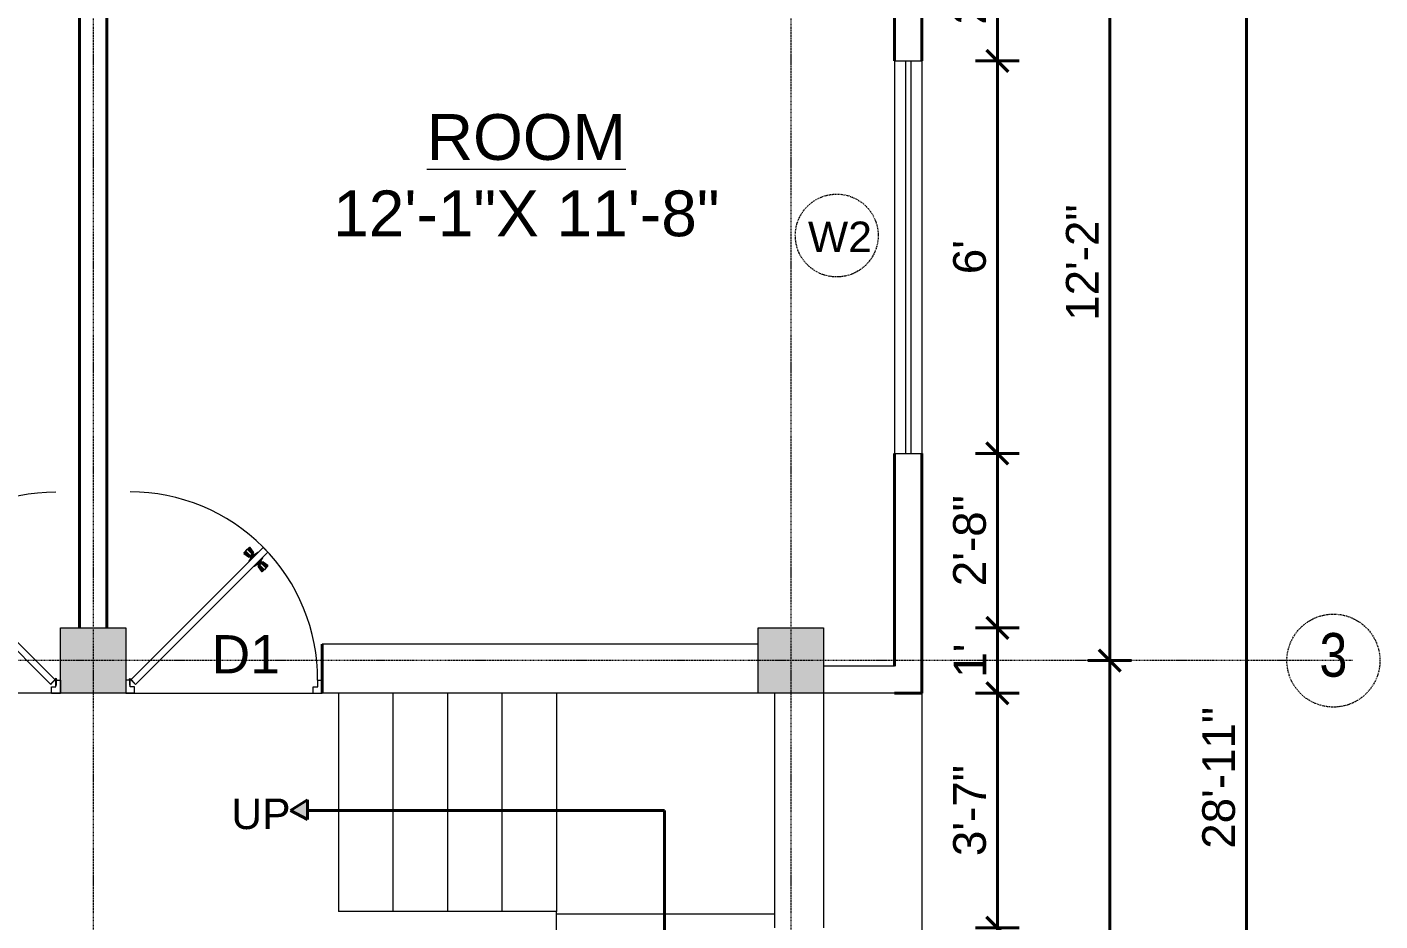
# Model space of a CAD drawing. Header units: inches. Extents: x 141029 to 166402, y -23568 to -18036.
# Drawn here: x 158512.7 to 158760.8, y -21596.3 to -21432.4 of the extents above; entities that cross this region are included whole.
import ezdxf

# ---------------------------------------------------------------- set-up
doc = ezdxf.new("R2010")
doc.units = ezdxf.units.IN
doc.header["$LTSCALE"] = 0.5
doc.header["$MEASUREMENT"] = 0
doc.header["$PDMODE"] = 66
doc.linetypes.add('CENTER', pattern=[2, 1.25, -0.25, 0.25, -0.25])
for name, color, linetype, lineweight in [('Annotate-Lite.w', 177, 'Continuous', 9), ('Annotations-Bold.w', 177, 'Continuous', 13), ('DOOR & WIN', 1, 'Continuous', 25), ('PUERTAS', 7, 'Continuous', 9), ('TEXT', 220, 'Continuous', 9), ('wall', 1, 'Continuous', 40)]:
    doc.layers.add(name, color=color, linetype=linetype, lineweight=lineweight)
doc.styles.add('ARAIL', font='ARIALN.TTF')
doc.styles.add('DIMTEXT', font='arial.ttf', dxfattribs={"height": 6})
doc.styles.add('gaurav', font='arial.ttf')
doc.styles.get("Standard").update_dxf_attribs({"font": 'arial.ttf'})
doc.dimstyles.new('1 by 96', dxfattribs={"dimtxt": 6, "dimasz": 4, "dimexe": 4, "dimexo": 4, "dimgap": 2, "dimtad": 1, "dimdec": 0, "dimzin": 0, "dimdsep": 46, "dimlunit": 4, "dimtxsty": 'Standard', "dimblk": 'ARCHTICK', "dimcen": 0, "dimdle": 4, "dimadec": 0, "dimazin": 0, "dimtfac": 1, "dimtdec": 0, "dimtix": 1, "dimtofl": 0, "dimtmove": 1, "dimatfit": 3, "dimldrblk": 'ARCHTICK', "dimfxl": 4, "dimfxlon": 1, "dimtolj": 1, "dimtzin": 0, "dimlwd": -1, "dimlwe": -1, "dimarcsym": 0})

# ---------------------------------------------------------------- blocks, each defined once
blk = doc.blocks.new('3ft')
at = {"layer": 'PUERTAS', "color": 6}
for p, q in [((1.01, 2.52), (25.23, 26.74)), ((26.05, 25.92), (1.77, 1.64)), ((26.05, 25.92), (25.23, 26.74)), ((1.63, 1.89), (0.97, 2.55)), ((0, 2.4), (0, 0)), ((0.72, 2.4), (0, 2.4)), ((1.6, 0), (0, 0)), ((0.72, 1.52), (0.72, 2.44)), ((0.8, 1.52), (0.72, 1.52)), ((0.8, 1.52), (0.8, 2.41)), ((0.8, 1.2), (0.8, 1.52)), ((1.6, 1.2), (0.8, 1.2)), ((1.57, 1.84), (0.94, 2.47)), ((1.63, 1.89), (1.57, 1.84)), ((1.77, 1.64), (1.57, 1.84)), ((1.6, 0), (1.6, 1.2)), ((34.4, 0), (34.4, 1.2)), ((34.4, 1.2), (35.2, 1.2)), ((34.4, 0), (36, 0)), ((35.2, 1.2), (35.2, 2.4)), ((35.2, 2.4), (36, 2.4)), ((36, 0), (36, 2.4))]:
    blk.add_line(p, q, dxfattribs=at)
at = {"layer": 'PUERTAS', "color": 8}
for p, q in [((22.57, 24.94), (21.65, 25.68)), ((22.63, 24.99), (21.69, 25.75)), ((22.74, 25.1), (21.84, 25.9)), ((22.13, 26.28), (21.98, 26.13)), ((22.88, 25.24), (22.01, 26.06)), ((22.13, 26.28), (22.27, 26.42)), ((22.29, 26.41), (22.27, 26.42)), ((23.16, 25.52), (22.34, 26.39)), ((23.3, 25.66), (22.5, 26.56)), ((23.41, 25.77), (22.65, 26.71)), ((22.69, 24.32), (23.02, 24.83)), ((23.46, 25.83), (22.72, 26.75)), ((22.95, 24.96), (22.84, 25.07)), ((22.98, 24.99), (22.86, 25.1)), ((23.03, 25.04), (22.91, 25.15)), ((22.91, 24.53), (23.1, 24.91)), ((23.11, 25.12), (22.99, 25.23)), ((23.13, 24.76), (23.18, 24.99)), ((23.28, 25.3), (23.17, 25.41)), ((23.36, 25.37), (23.25, 25.49)), ((23.31, 24.94), (23.28, 25.08)), ((23.41, 25.43), (23.3, 25.54)), ((23.46, 25.09), (23.32, 25.13)), ((23.44, 25.45), (23.33, 25.56)), ((23.64, 25.27), (23.41, 25.22)), ((23.87, 25.49), (23.49, 25.3)), ((24.08, 25.71), (23.57, 25.38)), ((23.63, 23.38), (24.14, 23.72)), ((23.84, 23.6), (24.22, 23.79)), ((24.07, 23.82), (24.3, 23.88)), ((24.25, 24), (24.39, 23.97)), ((24.25, 23.26), (24.99, 22.34)), ((24.27, 23.64), (24.38, 23.53)), ((24.3, 23.67), (24.41, 23.56)), ((24.3, 23.32), (25.06, 22.38)), ((24.35, 23.72), (24.46, 23.61)), ((24.4, 24.15), (24.43, 24.01)), ((24.41, 23.43), (25.2, 22.53)), ((24.43, 23.8), (24.54, 23.69)), ((24.58, 24.33), (24.52, 24.1)), ((24.55, 23.57), (25.37, 22.7)), ((24.6, 23.97), (24.72, 23.86)), ((24.8, 24.56), (24.61, 24.18)), ((25.02, 24.77), (24.68, 24.26)), ((24.68, 24.05), (24.79, 23.94)), ((24.73, 24.1), (24.85, 23.99)), ((24.76, 24.13), (24.87, 24.02)), ((24.83, 23.85), (25.7, 23.03)), ((24.97, 23.99), (25.87, 23.2)), ((25.08, 24.1), (26.02, 23.34)), ((25.14, 24.15), (26.06, 23.41)), ((25.58, 22.82), (25.43, 22.67)), ((25.58, 22.82), (25.73, 22.97)), ((25.72, 22.98), (25.73, 22.97)), ((0, 0), (36, 0))]:
    blk.add_line(p, q, dxfattribs=at)
at = {"layer": 'PUERTAS', "color": 1}
for p, q in [((21.67, 25.73), (22.17, 26.23)), ((22.49, 24.95), (21.67, 25.61)), ((21.7, 25.82), (22.14, 26.26)), ((21.73, 25.79), (21.7, 25.82)), ((22.58, 26.7), (22.14, 26.26)), ((22.67, 26.73), (22.17, 26.23)), ((22.61, 26.67), (22.58, 26.7)), ((22.6, 24.96), (23.02, 25.38)), ((22.7, 25.07), (22.71, 25.06)), ((23.45, 25.91), (22.79, 26.73)), ((22.82, 25.06), (23.08, 25.32)), ((22.94, 24.95), (22.83, 25.07)), ((22.93, 24.94), (23.19, 25.21)), ((22.93, 24.84), (22.93, 24.83)), ((23.44, 25.81), (23.02, 25.38)), ((23.34, 25.58), (23.08, 25.32)), ((23.46, 25.47), (23.19, 25.21)), ((23.33, 25.7), (23.34, 25.69)), ((23.45, 25.46), (23.33, 25.57)), ((23.57, 25.47), (23.57, 25.47)), ((24.15, 25.79), (23.68, 25.48)), ((23.68, 25.48), (23.68, 25.48)), ((24.27, 25.78), (24.26, 25.79)), ((25.1, 24.84), (24.79, 24.38)), ((25.09, 24.96), (25.1, 24.95)), ((22.61, 24.25), (22.92, 24.72)), ((22.62, 24.13), (22.61, 24.14)), ((22.92, 24.72), (22.92, 24.72)), ((23.44, 23.31), (23.45, 23.3)), ((23.56, 23.3), (24.03, 23.61)), ((24.03, 23.61), (24.03, 23.62)), ((24.14, 23.62), (24.14, 23.62)), ((24.25, 23.62), (24.51, 23.89)), ((24.26, 23.29), (24.69, 23.71)), ((24.26, 23.63), (24.37, 23.52)), ((24.26, 23.18), (24.92, 22.37)), ((24.37, 23.52), (24.63, 23.77)), ((24.37, 23.4), (24.37, 23.4)), ((24.78, 24.15), (24.51, 23.89)), ((24.89, 24.03), (24.63, 23.77)), ((25.11, 24.14), (24.69, 23.71)), ((24.77, 24.14), (24.88, 24.03)), ((24.79, 24.38), (24.78, 24.37)), ((24.78, 24.26), (24.78, 24.26)), ((25, 24.03), (25, 24.03)), ((25.04, 22.36), (25.54, 22.86)), ((25.1, 22.42), (25.13, 22.39)), ((25.13, 22.39), (25.57, 22.83)), ((25.22, 24.14), (26.03, 23.48)), ((26.04, 23.37), (25.54, 22.86)), ((26.01, 23.27), (25.57, 22.83)), ((25.98, 23.3), (26.01, 23.27))]:
    blk.add_line(p, q, dxfattribs=at)
at = {"layer": 'PUERTAS', "color": 2}
for p, q in [((21.99, 26.11), (21.98, 26.13)), ((25.42, 22.68), (25.43, 22.67))]:
    blk.add_line(p, q, dxfattribs=at)
at = {"layer": 'PUERTAS', "color": 6}
for radius in [0.155, 0.0752]:
    blk.add_circle((0.82, 2.56), radius, dxfattribs=at)
blk.add_arc((0.82, 2.56), 34.38, 359.7285, 90.0333, dxfattribs=at)
at = {"layer": 'PUERTAS', "color": 1}
for centre, start, end in [((22.54, 25.01), 231.0764, 315), ((22.73, 26.68), 38.9236, 135), ((22.77, 25.12), 225, 315), ((22.99, 24.89), 135, 219.7428), ((22.87, 24.78), 315, 39.7428), ((23.28, 25.63), 315, 45), ((23.39, 25.86), 315, 38.9236), ((23.51, 25.41), 50.2572, 135), ((23.62, 25.53), 230.2572, 315), ((24.2, 25.73), 45, 135), ((25.04, 24.89), 315, 45), ((22.67, 24.2), 135, 225), ((23.51, 23.36), 225, 315), ((24.09, 23.56), 50.2572, 135), ((24.2, 23.68), 230.2572, 315), ((24.32, 23.23), 135, 218.9236), ((24.42, 23.46), 135, 225), ((24.84, 24.31), 135, 219.7428), ((24.72, 24.21), 315, 39.7428), ((24.94, 23.98), 45, 135), ((24.98, 22.42), 218.9236, 315), ((25.17, 24.08), 51.0764, 135), ((25.98, 23.42), 315, 51.0764)]:
    blk.add_arc(centre, 0.08, start, end, dxfattribs=at)
blk = doc.blocks.new('*U213')
at = {"color": 3, "xscale": -1}
blk.add_blockref('3ft', (42, 0), dxfattribs=at)
blk = doc.blocks.new('_ArchTick')
at = {"color": 0, "linetype": 'ByBlock', "const_width": 0.15}
blk.add_lwpolyline([(-0.5, -0.5), (0.5, 0.5)], dxfattribs=at)
blk = doc.blocks.new('*D436')
at = {"layer": 'Defpoints', "color": 0, "transparency": 16777216}
for p in [(158658.77, -21408.55), (158658.77, -21438.55), (158690.64, -21438.55)]:
    blk.add_point(p, dxfattribs=at)
at = {"layer": 'wall', "color": 0, "transparency": 16777216}
for p, q in [((158690.64, -21404.55), (158690.64, -21442.55)), ((158686.64, -21408.55), (158694.64, -21408.55)), ((158686.64, -21438.55), (158694.64, -21438.55))]:
    blk.add_line(p, q, dxfattribs=at)
at = {"layer": 'wall', "color": 0, "transparency": 16777216, "xscale": 4, "yscale": 4, "zscale": 4}
for p, rotation in [((158690.64, -21408.55), 90), ((158690.64, -21438.55), 270)]:
    blk.add_blockref('_ArchTick', p, dxfattribs=dict(at, rotation=rotation))
at = {"layer": 'wall', "color": 0, "transparency": 16777216, "insert": (158685.57, -21423.55), "char_height": 6, "attachment_point": 5, "rotation": 90}
blk.add_mtext('\\A1;2\'-6"', dxfattribs=at)
blk = doc.blocks.new('*D411')
at = {"layer": 'Defpoints', "color": 0, "transparency": 16777216}
for p in [(158658.77, -21438.55), (158658.77, -21510.55), (158690.64, -21510.55)]:
    blk.add_point(p, dxfattribs=at)
at = {"layer": 'wall', "color": 0, "transparency": 16777216}
for p, q in [((158690.64, -21434.55), (158690.64, -21514.55)), ((158686.64, -21438.55), (158694.64, -21438.55)), ((158686.64, -21510.55), (158694.64, -21510.55))]:
    blk.add_line(p, q, dxfattribs=at)
at = {"layer": 'wall', "color": 0, "transparency": 16777216, "xscale": 4, "yscale": 4, "zscale": 4}
for p, rotation in [((158690.64, -21438.55), 90), ((158690.64, -21510.55), 270)]:
    blk.add_blockref('_ArchTick', p, dxfattribs=dict(at, rotation=rotation))
at = {"layer": 'wall', "color": 0, "transparency": 16777216, "insert": (158685.57, -21474.55), "char_height": 6, "attachment_point": 5, "rotation": 90}
blk.add_mtext("\\A1;6'", dxfattribs=at)
blk = doc.blocks.new('*D412')
at = {"layer": 'Defpoints', "color": 0, "transparency": 16777216}
for p in [(158658.77, -21510.55), (158658.77, -21542.55), (158690.64, -21542.55)]:
    blk.add_point(p, dxfattribs=at)
at = {"layer": 'wall', "color": 0, "transparency": 16777216}
for p, q in [((158690.64, -21506.55), (158690.64, -21546.55)), ((158686.64, -21510.55), (158694.64, -21510.55)), ((158686.64, -21542.55), (158694.64, -21542.55))]:
    blk.add_line(p, q, dxfattribs=at)
at = {"layer": 'wall', "color": 0, "transparency": 16777216, "xscale": 4, "yscale": 4, "zscale": 4}
for p, rotation in [((158690.64, -21510.55), 90), ((158690.64, -21542.55), 270)]:
    blk.add_blockref('_ArchTick', p, dxfattribs=dict(at, rotation=rotation))
at = {"layer": 'wall', "color": 0, "transparency": 16777216, "insert": (158685.57, -21526.55), "char_height": 6, "attachment_point": 5, "rotation": 90}
blk.add_mtext('\\A1;2\'-8"', dxfattribs=at)
blk = doc.blocks.new('*D413')
at = {"layer": 'Defpoints', "color": 0, "transparency": 16777216}
for p in [(158658.77, -21542.55), (158658.77, -21554.55), (158690.64, -21554.55)]:
    blk.add_point(p, dxfattribs=at)
at = {"layer": 'wall', "color": 0, "transparency": 16777216}
for p, q in [((158690.64, -21538.55), (158690.64, -21558.55)), ((158686.64, -21542.55), (158694.64, -21542.55)), ((158686.64, -21554.55), (158694.64, -21554.55))]:
    blk.add_line(p, q, dxfattribs=at)
at = {"layer": 'wall', "color": 0, "transparency": 16777216, "xscale": 4, "yscale": 4, "zscale": 4}
for p, rotation in [((158690.64, -21542.55), 90), ((158690.64, -21554.55), 270)]:
    blk.add_blockref('_ArchTick', p, dxfattribs=dict(at, rotation=rotation))
at = {"layer": 'wall', "color": 0, "transparency": 16777216, "insert": (158685.62, -21548.55), "char_height": 6, "attachment_point": 5, "rotation": 90}
blk.add_mtext("\\A1;1'", dxfattribs=at)
blk = doc.blocks.new('*D415')
at = {"layer": 'Defpoints', "color": 0, "transparency": 16777216}
for p in [(158658.77, -21402.55), (158658.77, -21548.55), (158711.24, -21548.55)]:
    blk.add_point(p, dxfattribs=at)
at = {"layer": 'wall', "color": 0, "transparency": 16777216}
for p, q in [((158711.24, -21398.55), (158711.24, -21552.55)), ((158707.24, -21402.55), (158715.24, -21402.55)), ((158707.24, -21548.55), (158715.24, -21548.55))]:
    blk.add_line(p, q, dxfattribs=at)
at = {"layer": 'wall', "color": 0, "transparency": 16777216, "xscale": 4, "yscale": 4, "zscale": 4}
for p, rotation in [((158711.24, -21402.55), 90), ((158711.24, -21548.55), 270)]:
    blk.add_blockref('_ArchTick', p, dxfattribs=dict(at, rotation=rotation))
at = {"layer": 'wall', "color": 0, "transparency": 16777216, "insert": (158706.22, -21475.55), "char_height": 6, "attachment_point": 5, "rotation": 90}
blk.add_mtext('\\A1;12\'-2"', dxfattribs=at)
blk = doc.blocks.new('*D416')
at = {"layer": 'Defpoints', "color": 0, "transparency": 16777216}
for p in [(158658.77, -21548.55), (158658.77, -21678.55), (158711.24, -21678.55)]:
    blk.add_point(p, dxfattribs=at)
at = {"layer": 'wall', "color": 0, "transparency": 16777216}
for p, q in [((158711.24, -21544.55), (158711.24, -21682.55)), ((158707.24, -21548.55), (158715.24, -21548.55)), ((158707.24, -21678.55), (158715.24, -21678.55))]:
    blk.add_line(p, q, dxfattribs=at)
at = {"layer": 'wall', "color": 0, "transparency": 16777216, "xscale": 4, "yscale": 4, "zscale": 4}
for p, rotation in [((158711.24, -21548.55), 90), ((158711.24, -21678.55), 270)]:
    blk.add_blockref('_ArchTick', p, dxfattribs=dict(at, rotation=rotation))
at = {"layer": 'wall', "color": 0, "transparency": 16777216, "insert": (158706.17, -21613.55), "char_height": 6, "attachment_point": 5, "rotation": 90}
blk.add_mtext('\\A1;10\'-10"', dxfattribs=at)
blk = doc.blocks.new('*D418')
at = {"layer": 'Defpoints', "color": 0, "transparency": 16777216}
for p in [(158530.77, -21396.55), (158736.32, -21396.55), (158530.77, -21743.55)]:
    blk.add_point(p, dxfattribs=at)
at = {"layer": 'wall', "color": 0, "transparency": 16777216}
for p, q in [((158736.32, -21747.55), (158736.32, -21392.55)), ((158732.32, -21396.55), (158740.32, -21396.55)), ((158732.32, -21743.55), (158740.32, -21743.55))]:
    blk.add_line(p, q, dxfattribs=at)
at = {"layer": 'wall', "color": 0, "transparency": 16777216, "xscale": 4, "yscale": 4, "zscale": 4}
for p, rotation in [((158736.32, -21396.55), 90), ((158736.32, -21743.55), 270)]:
    blk.add_blockref('_ArchTick', p, dxfattribs=dict(at, rotation=rotation))
at = {"layer": 'wall', "color": 0, "transparency": 16777216, "insert": (158731.26, -21570.05), "char_height": 6, "attachment_point": 5, "rotation": 90}
blk.add_mtext('\\A1;28\'-11"', dxfattribs=at)
blk = doc.blocks.new('*D569')
at = {"layer": 'Defpoints', "color": 0, "transparency": 16777216}
for p in [(158658.77, -21597.55), (158690.64, -21597.55), (158658.77, -21633.55)]:
    blk.add_point(p, dxfattribs=at)
at = {"layer": 'wall', "color": 0, "transparency": 16777216}
for p, q in [((158690.64, -21637.55), (158690.64, -21593.55)), ((158686.64, -21597.55), (158694.64, -21597.55)), ((158686.64, -21633.55), (158694.64, -21633.55))]:
    blk.add_line(p, q, dxfattribs=at)
at = {"layer": 'wall', "color": 0, "transparency": 16777216, "xscale": 4, "yscale": 4, "zscale": 4}
for p, rotation in [((158690.64, -21597.55), 90), ((158690.64, -21633.55), 270)]:
    blk.add_blockref('_ArchTick', p, dxfattribs=dict(at, rotation=rotation))
at = {"layer": 'wall', "color": 0, "transparency": 16777216, "insert": (158685.57, -21615.55), "char_height": 6, "attachment_point": 5, "rotation": 90}
blk.add_mtext("\\A1;3'", dxfattribs=at)
blk = doc.blocks.new('*D570')
at = {"layer": 'Defpoints', "color": 0, "transparency": 16777216}
for p in [(158658.77, -21554.55), (158690.64, -21554.55), (158658.77, -21597.55)]:
    blk.add_point(p, dxfattribs=at)
at = {"layer": 'wall', "color": 0, "transparency": 16777216}
for p, q in [((158690.64, -21601.55), (158690.64, -21550.55)), ((158686.64, -21554.55), (158694.64, -21554.55)), ((158686.64, -21597.55), (158694.64, -21597.55))]:
    blk.add_line(p, q, dxfattribs=at)
at = {"layer": 'wall', "color": 0, "transparency": 16777216, "xscale": 4, "yscale": 4, "zscale": 4}
for p, rotation in [((158690.64, -21554.55), 90), ((158690.64, -21597.55), 270)]:
    blk.add_blockref('_ArchTick', p, dxfattribs=dict(at, rotation=rotation))
at = {"layer": 'wall', "color": 0, "transparency": 16777216, "insert": (158685.57, -21576.05), "char_height": 6, "attachment_point": 5, "rotation": 90}
blk.add_mtext('\\A1;3\'-7"', dxfattribs=at)

msp = doc.modelspace()

# ---------------------------------------------------------------- hatches: boundary and pattern name
at = {"layer": 'wall'}
for points in [[(158530.77, -21542.55), (158518.77, -21542.55), (158518.77, -21554.55), (158530.77, -21554.55)], [(158658.77, -21542.55), (158646.77, -21542.55), (158646.77, -21554.55), (158658.77, -21554.55)], [(158564.13, -21574.1), (158560.97, -21576.02), (158564.13, -21577.68)]]:
    msp.add_hatch(color=256, dxfattribs=at).paths.add_polyline_path(points)

# ---------------------------------------------------------------- linework, layer by layer
at = {"layer": 'Annotate-Lite.w', "color": 3}
for p, q in [((158671.77, -21438.55), (158676.77, -21438.55)), ((158671.77, -21438.55), (158671.77, -21510.55)), ((158673.77, -21438.55), (158673.77, -21510.55)), ((158674.77, -21438.55), (158674.77, -21510.55)), ((158676.77, -21438.55), (158676.77, -21510.55)), ((158671.77, -21510.55), (158676.77, -21510.55))]:
    msp.add_line(p, q, dxfattribs=at)
at = {"layer": 'Annotate-Lite.w'}
for p, q in [((158676.77, -21510.55), (158676.77, -21543.55)), ((158569.77, -21554.55), (158569.77, -21594.55)), ((158579.77, -21554.55), (158579.77, -21594.55)), ((158589.77, -21554.55), (158589.77, -21594.55)), ((158599.77, -21554.55), (158599.77, -21594.55)), ((158609.77, -21554.55), (158609.77, -21594.55)), ((158676.77, -21554.55), (158676.77, -21720.55)), ((158609.77, -21594.55), (158569.77, -21594.55)), ((158609.77, -21635.55), (158609.77, -21594.55)), ((158649.77, -21595.05), (158609.77, -21595.05))]:
    msp.add_line(p, q, dxfattribs=at)
at = {"layer": 'Annotate-Lite.w', "color": 1}
for p, q in [((158646.77, -21545.55), (158566.77, -21545.55)), ((158671.77, -21549.55), (158658.77, -21549.55)), ((158646.77, -21554.55), (158566.77, -21554.55)), ((158649.77, -21554.55), (158649.77, -21597.55)), ((158671.77, -21554.55), (158658.77, -21554.55)), ((158658.77, -21554.55), (158658.77, -21597.55)), ((158669.77, -21554.55), (158658.77, -21554.55))]:
    msp.add_line(p, q, dxfattribs=at)
at = {"layer": 'Annotate-Lite.w'}
for points in [[(158518.77, -21542.55), (158530.77, -21542.55), (158530.77, -21554.55), (158518.77, -21554.55)], [(158646.77, -21542.55), (158658.77, -21542.55), (158658.77, -21554.55), (158646.77, -21554.55)]]:
    msp.add_lwpolyline(points, close=True, dxfattribs=at)
at = {"layer": 'Annotations-Bold.w', "color": 0, "linetype": 'CENTER', "ltscale": 0.3}
for p, q in [((158524.77, -21332.36), (158524.77, -21834.6)), ((158652.77, -21332.36), (158652.77, -21834.6)), ((158755.77, -21548.55), (158291.34, -21548.55))]:
    msp.add_line(p, q, dxfattribs=at)
for centre, radius in [((158661.18, -21470.59), 7.6), ((158752.28, -21548.55), 8.53)]:
    msp.add_circle(centre, radius, dxfattribs=at)
at = {"layer": 'wall'}
for p, q in [((158676.77, -21396.55), (158676.77, -21438.55)), ((158671.77, -21401.55), (158671.77, -21438.55)), ((158522.27, -21408.55), (158522.27, -21542.55)), ((158527.27, -21408.55), (158527.27, -21542.55)), ((158671.77, -21510.55), (158671.77, -21549.55)), ((158676.77, -21510.55), (158676.77, -21554.55)), ((158566.77, -21554.55), (158566.77, -21545.55)), ((158676.77, -21554.55), (158671.77, -21554.55)), ((158560.97, -21576.02), (158564.13, -21574.1)), ((158564.13, -21577.68), (158560.97, -21576.02)), ((158564.13, -21574.1), (158564.13, -21577.68)), ((158629.57, -21576.02), (158564.13, -21576.02)), ((158629.57, -21576.02), (158629.57, -21654.88))]:
    msp.add_line(p, q, dxfattribs=at)

# ---------------------------------------------------------------- block references
at = {"layer": 'DOOR & WIN'}
msp.add_blockref('*U213', (158476.77, -21554.55), dxfattribs=at)
at = {"layer": 'DOOR & WIN', "xscale": -1}
msp.add_blockref('*U213', (158572.77, -21554.55), dxfattribs=at)

# ---------------------------------------------------------------- texts
at = {"layer": 'Annotations-Bold.w', "color": 0, "linetype": 'CENTER', "ltscale": 0.3, "insert": (158604.25, -21448.32), "char_height": 8.4, "width": 77.2712, "attachment_point": 2, "style": 'gaurav'}
msp.add_mtext('{\\LROOM\\P}12\'-1"X 11\'-8"', dxfattribs=at)
at = {"layer": 'Annotations-Bold.w', "color": 0, "linetype": 'CENTER', "ltscale": 0.3, "attachment_point": 1}
for s, width, insert, char_height, style in [('W2', 8, (158655.9, -21468.03), 5.6, 'gaurav'), ('3', 6.5393, (158749.73, -21543.5), 8, 'ARAIL'), ('UP', 8, (158550.13, -21573.85), 5.6, 'gaurav')]:
    msp.add_mtext_dynamic_manual_height_columns(s, width=width, gutter_width=100, heights=[0], dxfattribs=dict(at, insert=insert, char_height=char_height, style=style))
at = {"layer": 'TEXT', "style": 'DIMTEXT'}
msp.add_text('D1', height=7, dxfattribs=at).set_placement((158546.53, -21550.88))

# ---------------------------------------------------------------- dimensions: what is measured, and where the dimension line sits
at = {"layer": 'wall'}
for base, p1, p2, picture, middle in [((158736.32, -21396.55), (158530.77, -21743.55), (158530.77, -21396.55), '*D418', (158731.26, -21570.05)), ((158711.24, -21548.55), (158658.77, -21402.55), (158658.77, -21548.55), '*D415', (158706.22, -21475.55)), ((158690.64, -21438.55), (158658.77, -21408.55), (158658.77, -21438.55), '*D436', (158685.57, -21423.55)), ((158690.64, -21510.55), (158658.77, -21438.55), (158658.77, -21510.55), '*D411', (158685.57, -21474.55)), ((158690.64, -21542.55), (158658.77, -21510.55), (158658.77, -21542.55), '*D412', (158685.57, -21526.55)), ((158690.64, -21554.55), (158658.77, -21542.55), (158658.77, -21554.55), '*D413', (158685.62, -21548.55)), ((158711.24, -21678.55), (158658.77, -21548.55), (158658.77, -21678.55), '*D416', (158706.17, -21613.55)), ((158690.64, -21554.55), (158658.77, -21597.55), (158658.77, -21554.55), '*D570', (158685.57, -21576.05)), ((158690.64, -21597.55), (158658.77, -21633.55), (158658.77, -21597.55), '*D569', (158685.57, -21615.55))]:
    dim = msp.add_linear_dim(base=base, p1=p1, p2=p2, angle=90, dimstyle='1 by 96', dxfattribs=at)
    dim.commit()
    dim.dimension.update_dxf_attribs({"geometry": picture, "text_midpoint": middle})

doc.saveas('drawing.dxf')
